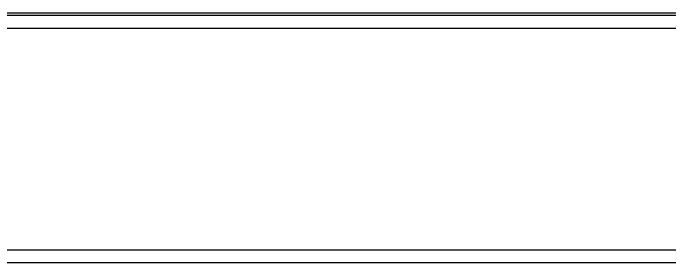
# Model space of a CAD drawing. Extents: x -2463 to 697, y 0 to 2315.
# Drawn here: x -1846.7 to -1796.7, y 526.6 to 545.6 of the extents above; entities that cross this region are included whole.
import ezdxf

# ---------------------------------------------------------------- set-up
doc = ezdxf.new("R2010")
doc.units = 0
doc.header["$LTSCALE"] = 10
doc.header["$MEASUREMENT"] = 0
doc.layers.get('0').update_dxf_attribs({"linetype": 'CONTINUOUS'})

msp = doc.modelspace()

# ---------------------------------------------------------------- linework, layer by layer
at = {"color": 7, "linetype": 'Continuous', "lineweight": 25}
for p, q in [((-1700.124, 545.63), (-1904.125, 545.63)), ((-1887.053, 527.63), (-1491.195, 527.63)), ((-1491.195, 526.63), (-1887.053, 526.63))]:
    msp.add_line(p, q, dxfattribs=at)
at = {"color": 8, "linetype": 'Continuous', "lineweight": 25}
for p, q in [((-1886.624, 545.472), (-1700.124, 545.472)), ((-1700.124, 544.472), (-1886.624, 544.472))]:
    msp.add_line(p, q, dxfattribs=at)

doc.saveas('drawing.dxf')
